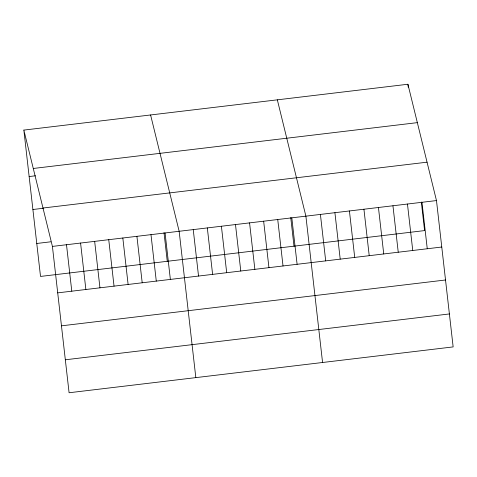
<?xml version="1.0" encoding="UTF-8"?>
<svg xmlns="http://www.w3.org/2000/svg" width="477" height="477" viewBox="0 0 477 477"><rect width="100%" height="100%" fill="white"/><g stroke="black" fill="none" stroke-linecap="round" stroke-linejoin="round"><path stroke-width="0.72" d="M23.85 130.09L407.913 84.25L436.479 200.567L453.15 346.91L69.087 392.75L52.416 246.412L23.85 130.09L40.521 276.433L424.584 230.588L421.328 202.021M33.277 168.476L417.339 122.637M29.145 176.55L35.483 175.792M42.99 208.026L427.052 162.18M32.901 209.51L43.461 208.246M36.771 243.473L50.848 241.791M52.416 246.412L436.479 200.567M57.705 292.866L441.768 247.026M61.461 325.833L445.524 279.987M65.331 359.789L449.394 313.949M277.334 99.836L305.894 216.153L322.571 362.496M150.589 114.963L179.155 231.285L195.826 377.623M421.966 202.302L427.261 248.755M407.913 84.25L408.246 87.196M407.459 204.031L412.754 250.491M392.947 205.766L398.241 252.22M378.44 207.495L383.735 253.955M363.933 209.23L369.222 255.684M349.42 210.959L354.715 257.419M334.914 212.688L340.208 259.148M320.407 214.423L325.696 260.883M291.811 217.834L297.105 264.294M290.749 217.607L294.005 246.174M277.733 219.515L283.022 265.975M263.65 221.197L268.945 267.657M249.566 222.878L254.861 269.338M235.483 224.56L240.778 271.019M221.4 226.241L226.694 272.695M207.322 227.923L212.611 274.376M193.239 229.604L198.533 276.058M165.072 232.967L170.367 279.421M164.01 232.734L167.266 261.301M150.988 234.642L156.283 281.102M136.911 236.324L142.2 282.783M122.827 238.005L128.116 284.465M108.744 239.687L114.039 286.146M94.661 241.368L99.955 287.828M80.577 243.049L85.872 289.509M66.5 244.731L71.788 291.191"/></g></svg>
